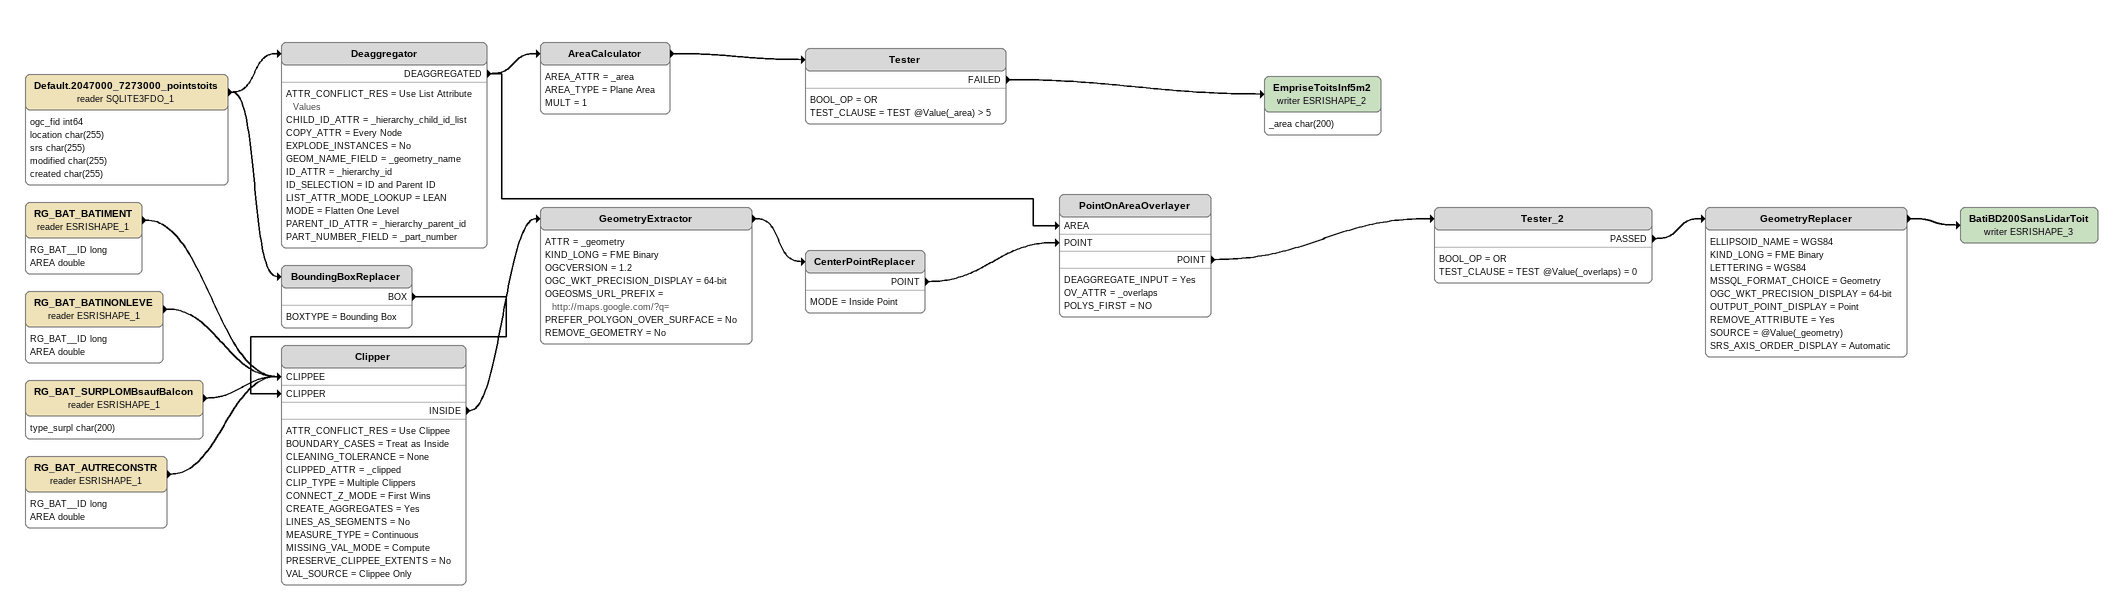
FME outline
Default.2047000_7273000_pointstoits (reader SQLITE3FDO_1)
    attributes: ogc_fid int64, location char(255), srs char(255), modified char(255), created char(255)
    -> Deaggregator
    -> BoundingBoxReplacer
Deaggregator
    ATTR_CONFLICT_RES = Use List Attribute Values
    CHILD_ID_ATTR = _hierarchy_child_id_list
    COPY_ATTR = Every Node
    EXPLODE_INSTANCES = No
    GEOM_NAME_FIELD = _geometry_name
    ID_ATTR = _hierarchy_id
    ID_SELECTION = ID and Parent ID
    LIST_ATTR_MODE_LOOKUP = LEAN
    MODE = Flatten One Level
    PARENT_ID_ATTR = _hierarchy_parent_id
    PART_NUMBER_FIELD = _part_number
    DEAGGREGATED -> AreaCalculator
    DEAGGREGATED -> PointOnAreaOverlayer [AREA]
AreaCalculator
    AREA_ATTR = _area
    AREA_TYPE = Plane Area
    MULT = 1
    -> Tester
Tester
    BOOL_OP = OR
    TEST_CLAUSE = TEST @Value(_area) > 5
    FAILED -> EmpriseToitsInf5m2 (writer ESRISHAPE_2)
EmpriseToitsInf5m2 (writer ESRISHAPE_2)
    attributes: _area char(200)
BoundingBoxReplacer
    BOXTYPE = Bounding Box
    BOX -> Clipper [CLIPPER]
RG_BAT_BATIMENT (reader ESRISHAPE_1)
    attributes: RG_BAT__ID long, AREA double
    -> Clipper [CLIPPEE]
RG_BAT_BATINONLEVE (reader ESRISHAPE_1)
    attributes: RG_BAT__ID long, AREA double
    -> Clipper [CLIPPEE]
RG_BAT_SURPLOMBsaufBalcon (reader ESRISHAPE_1)
    attributes: type_surpl char(200)
    -> Clipper [CLIPPEE]
RG_BAT_AUTRECONSTR (reader ESRISHAPE_1)
    attributes: RG_BAT__ID long, AREA double
    -> Clipper [CLIPPEE]
Clipper
    ATTR_CONFLICT_RES = Use Clippee
    BOUNDARY_CASES = Treat as Inside
    CLEANING_TOLERANCE = None
    CLIPPED_ATTR = _clipped
    CLIP_TYPE = Multiple Clippers
    CONNECT_Z_MODE = First Wins
    CREATE_AGGREGATES = Yes
    LINES_AS_SEGMENTS = No
    MEASURE_TYPE = Continuous
    MISSING_VAL_MODE = Compute
    PRESERVE_CLIPPEE_EXTENTS = No
    VAL_SOURCE = Clippee Only
    INSIDE -> GeometryExtractor
GeometryExtractor
    ATTR = _geometry
    KIND_LONG = FME Binary
    OGCVERSION = 1.2
    OGC_WKT_PRECISION_DISPLAY = 64-bit
    OGEOSMS_URL_PREFIX = http://maps.google.com/?q=
    PREFER_POLYGON_OVER_SURFACE = No
    REMOVE_GEOMETRY = No
    -> CenterPointReplacer
CenterPointReplacer
    MODE = Inside Point
    POINT -> PointOnAreaOverlayer [POINT]
PointOnAreaOverlayer
    DEAGGREGATE_INPUT = Yes
    OV_ATTR = _overlaps
    POLYS_FIRST = NO
    POINT -> Tester_2
Tester_2
    BOOL_OP = OR
    TEST_CLAUSE = TEST @Value(_overlaps) = 0
    PASSED -> GeometryReplacer
GeometryReplacer
    ELLIPSOID_NAME = WGS84
    KIND_LONG = FME Binary
    LETTERING = WGS84
    MSSQL_FORMAT_CHOICE = Geometry
    OGC_WKT_PRECISION_DISPLAY = 64-bit
    OUTPUT_POINT_DISPLAY = Point
    REMOVE_ATTRIBUTE = Yes
    SOURCE = @Value(_geometry)
    SRS_AXIS_ORDER_DISPLAY = Automatic
    -> BatiBD200SansLidarToit (writer ESRISHAPE_3)
BatiBD200SansLidarToit (writer ESRISHAPE_3)
